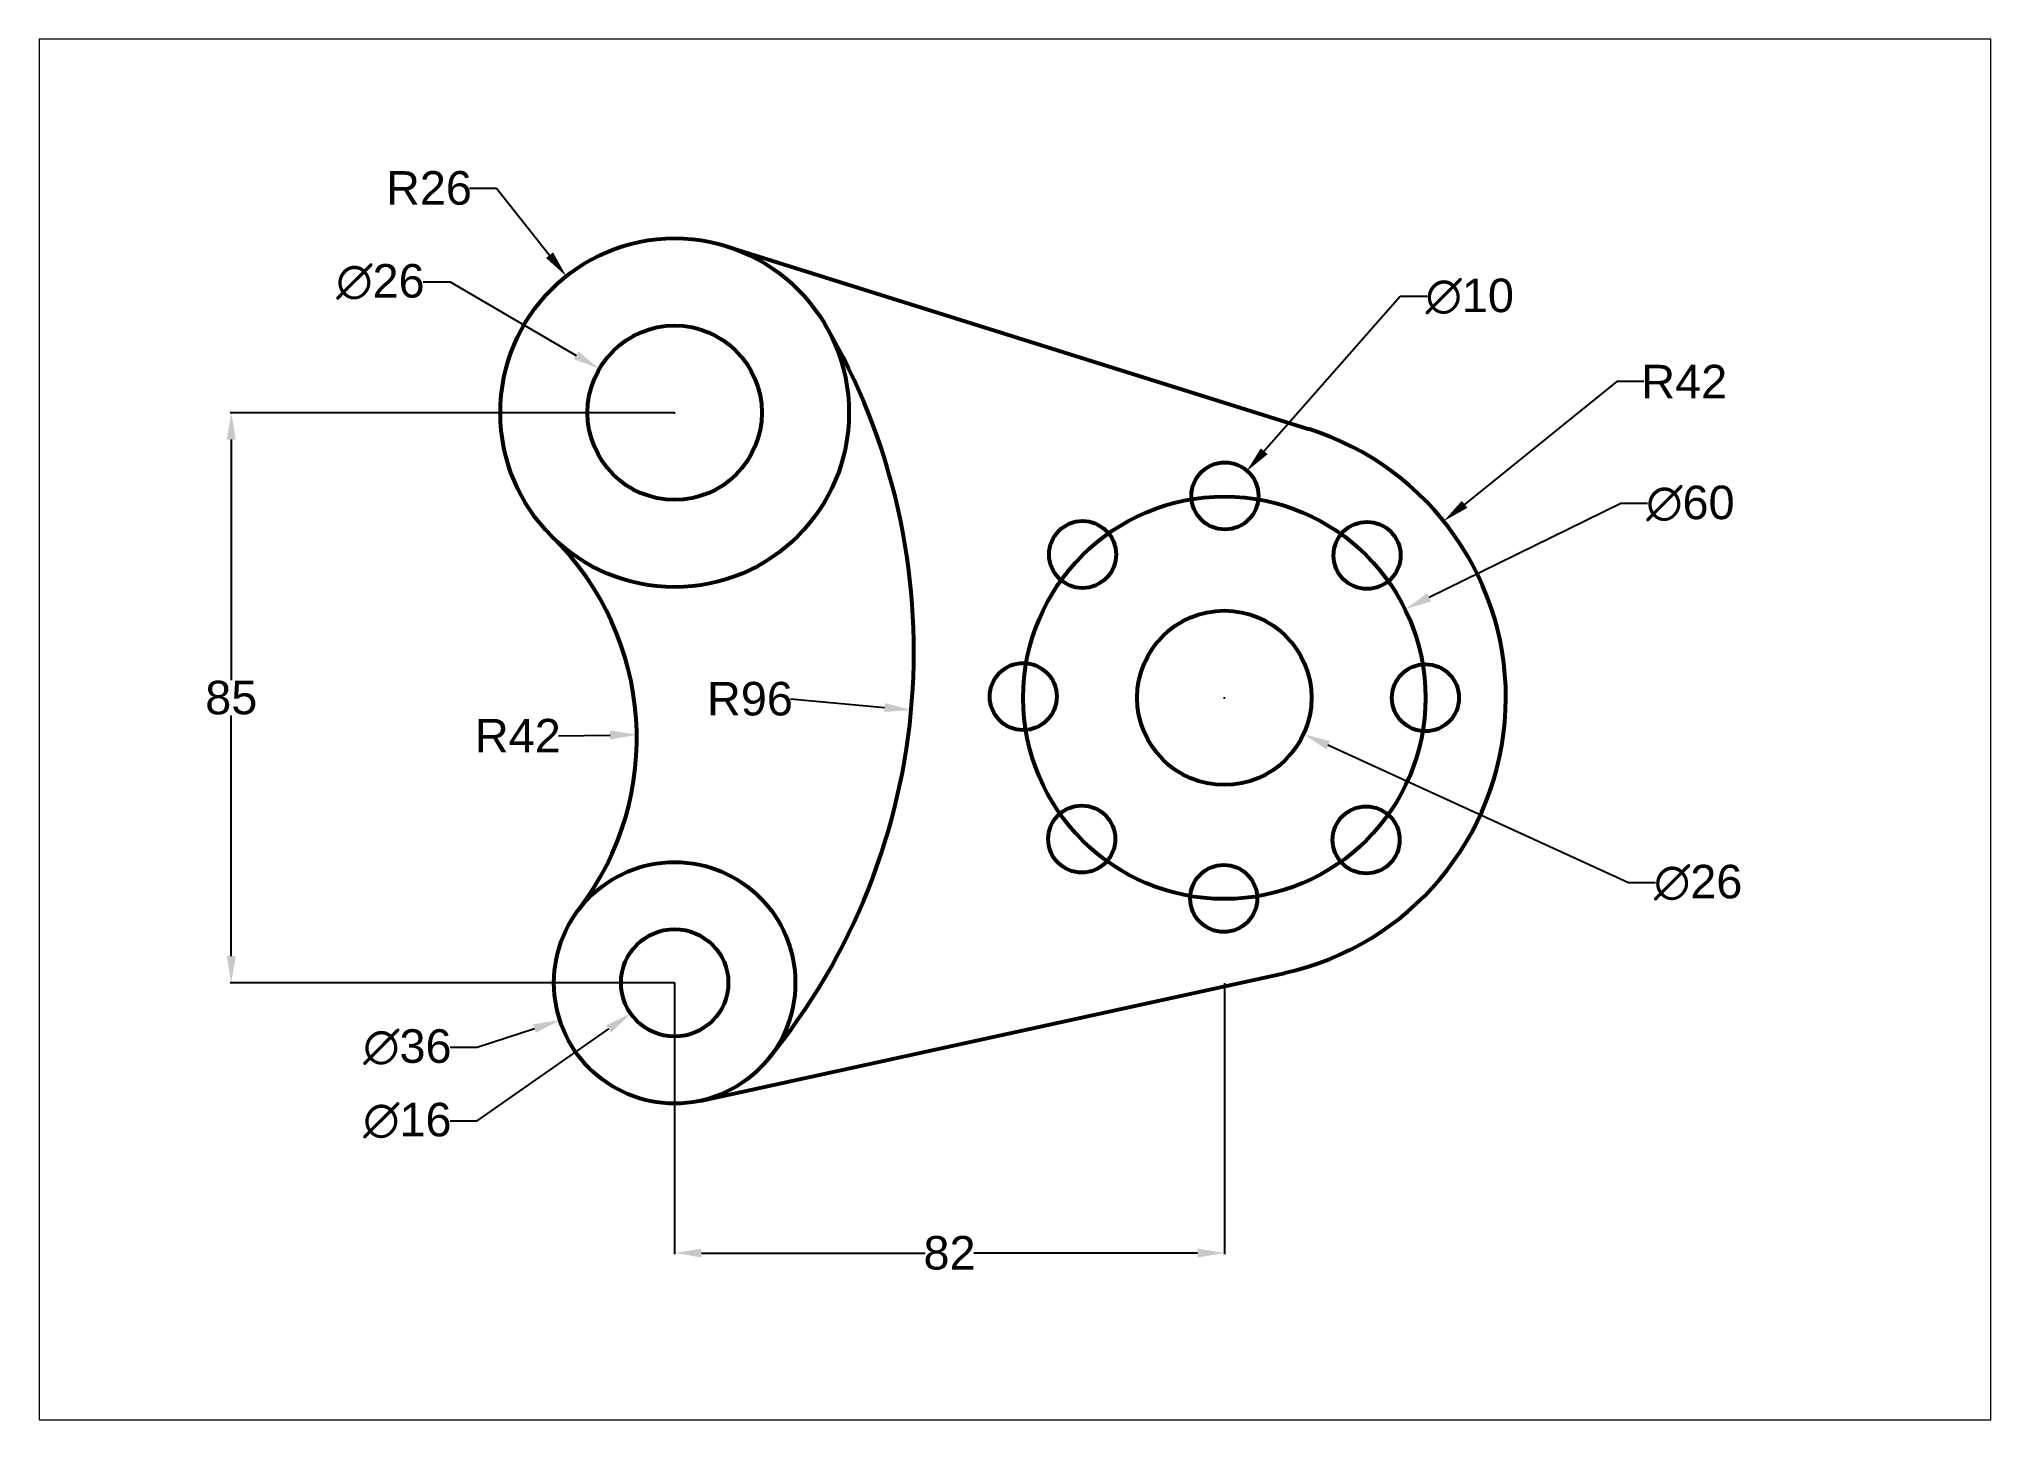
# Paper-space layout 'Layout4' of a CAD drawing. Header units: millimetres. Extents: x 30 to 267, y 21 to 189.
# The model-space entities are those that its viewports show. They can reach past a viewport. Long polylines and large blocks are cut down to what shows.
import ezdxf

# ---------------------------------------------------------------- set-up
doc = ezdxf.new("R2010")
doc.units = ezdxf.units.MM
doc.styles.get("Standard").update_dxf_attribs({"font": 'arial.ttf'})
doc.dimstyles.get("Standard").update_dxf_attribs({"dimtxt": 5, "dimasz": 4, "dimexe": 0.18, "dimexo": 0.0625, "dimgap": 0.09, "dimtad": 0, "dimtih": 1, "dimtoh": 1, "dimdec": 0, "dimzin": 0, "dimdsep": 46, "dimtxsty": 'Standard', "dimcen": 0.09, "dimadec": 0, "dimazin": 0, "dimtfac": 1, "dimtdec": 0, "dimtofl": 0, "dimtmove": 0, "dimatfit": 3, "dimfxl": 1, "dimtolj": 1, "dimtzin": 0, "dimarcsym": 0})

# ---------------------------------------------------------------- blocks, each defined once
blk = doc.blocks.new('*D40')
at = {"color": 0, "lineweight": -2, "transparency": 16777216}
for p, q in [((1500090.19, 368357.24), (1500090.19, 368316.85)), ((1500172.19, 368357.24), (1500172.19, 368316.85)), ((1500094.19, 368317.03), (1500127.54, 368317.03)), ((1500168.19, 368317.03), (1500134.84, 368317.03))]:
    blk.add_line(p, q, dxfattribs=at)
at = {"color": 0, "lineweight": 53, "transparency": 16777216}
for points in [[(1500094.19, 368317.69), (1500094.19, 368316.36), (1500090.19, 368317.03)], [(1500168.19, 368317.69), (1500168.19, 368316.36), (1500172.19, 368317.03)]]:
    blk.add_solid(points, dxfattribs=at)
at = {"layer": 'Defpoints', "color": 0, "lineweight": 53, "transparency": 16777216}
for p in [(1500090.19, 368357.31), (1500172.19, 368357.31), (1500172.19, 368317.03)]:
    blk.add_point(p, dxfattribs=at)
at = {"color": 0, "lineweight": 53, "transparency": 16777216, "insert": (1500131.19, 368317.03), "char_height": 5, "attachment_point": 5}
blk.add_mtext('\\A1;82', dxfattribs=at)
blk = doc.blocks.new('*D41')
at = {"color": 0, "lineweight": -2, "transparency": 16777216}
for p, q in [((1500090.13, 368442.31), (1500023.87, 368442.31)), ((1500024.05, 368438.31), (1500024.05, 368402.45)), ((1500024.05, 368361.31), (1500024.05, 368397.16)), ((1500090.13, 368357.31), (1500023.87, 368357.31))]:
    blk.add_line(p, q, dxfattribs=at)
at = {"color": 0, "lineweight": 53, "transparency": 16777216}
for points in [[(1500023.38, 368438.31), (1500024.72, 368438.31), (1500024.05, 368442.31)], [(1500023.38, 368361.31), (1500024.72, 368361.31), (1500024.05, 368357.31)]]:
    blk.add_solid(points, dxfattribs=at)
at = {"layer": 'Defpoints', "color": 0, "lineweight": 53, "transparency": 16777216}
for p in [(1500090.19, 368442.31), (1500024.05, 368357.31), (1500090.19, 368357.31)]:
    blk.add_point(p, dxfattribs=at)
at = {"color": 0, "lineweight": 53, "transparency": 16777216, "insert": (1500024.05, 368399.81), "char_height": 5, "attachment_point": 5}
blk.add_mtext('\\A1;85', dxfattribs=at)
blk = doc.blocks.new('*D42')
at = {"color": 0, "lineweight": -2, "transparency": 16777216}
for p, q in [((1500059.6, 368475.79), (1500063.6, 368475.79)), ((1500063.6, 368475.79), (1500071.54, 368465.8)), ((1500090.1, 368442.31), (1500090.28, 368442.31)), ((1500090.19, 368442.22), (1500090.19, 368442.4))]:
    blk.add_line(p, q, dxfattribs=at)
at = {"color": 0, "lineweight": 53, "transparency": 16777216}
blk.add_solid([(1500072.06, 368466.21), (1500071.01, 368465.38), (1500074.02, 368462.66)], dxfattribs=at)
at = {"layer": 'Defpoints', "color": 0, "lineweight": 53, "transparency": 16777216}
for p in [(1500074.02, 368462.66), (1500090.19, 368442.31)]:
    blk.add_point(p, dxfattribs=at)
at = {"color": 0, "lineweight": 53, "transparency": 16777216, "insert": (1500053.54, 368475.79), "char_height": 5, "attachment_point": 5}
blk.add_mtext('\\A1;R26', dxfattribs=at)
blk = doc.blocks.new('*D43')
at = {"color": 0, "lineweight": -2, "transparency": 16777216}
blk.add_line((1500072.84, 368394.16), (1500080.55, 368394.26), dxfattribs=at)
at = {"color": 0, "lineweight": 53, "transparency": 16777216}
blk.add_solid([(1500080.54, 368394.93), (1500080.56, 368393.59), (1500084.55, 368394.31)], dxfattribs=at)
at = {"layer": 'Defpoints', "color": 0, "lineweight": 53, "transparency": 16777216}
for p in [(1500084.55, 368394.31), (1500042.55, 368393.78)]:
    blk.add_point(p, dxfattribs=at)
at = {"color": 0, "lineweight": 53, "transparency": 16777216, "insert": (1500066.8, 368394.16), "char_height": 5, "attachment_point": 5}
blk.add_mtext('\\A1;R42', dxfattribs=at)
blk = doc.blocks.new('*D44')
at = {"color": 0, "lineweight": -2, "transparency": 16777216}
blk.add_line((1500107.48, 368399.64), (1500121.5, 368398.35), dxfattribs=at)
at = {"color": 0, "lineweight": 53, "transparency": 16777216}
blk.add_solid([(1500121.56, 368399.02), (1500121.44, 368397.69), (1500125.48, 368397.99)], dxfattribs=at)
at = {"layer": 'Defpoints', "color": 0, "lineweight": 53, "transparency": 16777216}
for p in [(1500029.88, 368406.77), (1500125.48, 368397.99)]:
    blk.add_point(p, dxfattribs=at)
at = {"color": 0, "lineweight": 53, "transparency": 16777216, "insert": (1500101.42, 368399.64), "char_height": 5, "attachment_point": 5}
blk.add_mtext('\\A1;R96', dxfattribs=at)
blk = doc.blocks.new('*D45')
at = {"color": 0, "lineweight": -2, "transparency": 16777216}
for p, q in [((1500230.75, 368446.95), (1500208.02, 368428.65)), ((1500234.75, 368446.95), (1500230.75, 368446.95)), ((1500172.1, 368399.81), (1500172.28, 368399.81)), ((1500172.19, 368399.72), (1500172.19, 368399.9))]:
    blk.add_line(p, q, dxfattribs=at)
at = {"color": 0, "lineweight": 53, "transparency": 16777216}
blk.add_solid([(1500207.61, 368429.17), (1500208.44, 368428.13), (1500204.91, 368426.14)], dxfattribs=at)
at = {"layer": 'Defpoints', "color": 0, "lineweight": 53, "transparency": 16777216}
for p in [(1500204.91, 368426.14), (1500172.19, 368399.81)]:
    blk.add_point(p, dxfattribs=at)
at = {"color": 0, "lineweight": 53, "transparency": 16777216, "insert": (1500240.79, 368446.95), "char_height": 5, "attachment_point": 5}
blk.add_mtext('\\A1;R42', dxfattribs=at)
blk = doc.blocks.new('*D46')
at = {"color": 0, "lineweight": -2, "transparency": 16777216}
for p, q in [((1500090.1, 368357.31), (1500090.28, 368357.31)), ((1500090.19, 368357.22), (1500090.19, 368357.4)), ((1500060.71, 368347.72), (1500069.27, 368350.51)), ((1500056.71, 368347.72), (1500060.71, 368347.72))]:
    blk.add_line(p, q, dxfattribs=at)
at = {"color": 0, "lineweight": 53, "transparency": 16777216}
blk.add_solid([(1500069.06, 368351.14), (1500069.48, 368349.87), (1500073.07, 368351.74)], dxfattribs=at)
at = {"layer": 'Defpoints', "color": 0, "lineweight": 53, "transparency": 16777216}
for p in [(1500107.31, 368362.87), (1500073.07, 368351.74)]:
    blk.add_point(p, dxfattribs=at)
at = {"color": 0, "lineweight": 53, "transparency": 16777216, "insert": (1500050.32, 368347.72), "char_height": 5, "attachment_point": 5}
blk.add_mtext('\\A1;∅36', dxfattribs=at)
blk = doc.blocks.new('*D47')
at = {"color": 0, "lineweight": -2, "transparency": 16777216}
for p, q in [((1500090.1, 368357.31), (1500090.28, 368357.31)), ((1500090.19, 368357.22), (1500090.19, 368357.4)), ((1500060.71, 368336.76), (1500080.35, 368350.44)), ((1500056.71, 368336.76), (1500060.71, 368336.76))]:
    blk.add_line(p, q, dxfattribs=at)
at = {"color": 0, "lineweight": 53, "transparency": 16777216}
blk.add_solid([(1500079.97, 368350.99), (1500080.73, 368349.9), (1500083.63, 368352.73)], dxfattribs=at)
at = {"layer": 'Defpoints', "color": 0, "lineweight": 53, "transparency": 16777216}
for p in [(1500096.76, 368361.88), (1500083.63, 368352.73)]:
    blk.add_point(p, dxfattribs=at)
at = {"color": 0, "lineweight": 53, "transparency": 16777216, "insert": (1500050.32, 368336.76), "char_height": 5, "attachment_point": 5}
blk.add_mtext('\\A1;∅16', dxfattribs=at)
blk = doc.blocks.new('*D48')
at = {"color": 0, "lineweight": -2, "transparency": 16777216}
for p, q in [((1500172.1, 368399.81), (1500172.28, 368399.81)), ((1500172.19, 368399.72), (1500172.19, 368399.9)), ((1500232.48, 368372.24), (1500187.65, 368392.74)), ((1500236.48, 368372.24), (1500232.48, 368372.24))]:
    blk.add_line(p, q, dxfattribs=at)
at = {"color": 0, "lineweight": 53, "transparency": 16777216}
blk.add_solid([(1500187.93, 368393.34), (1500187.38, 368392.13), (1500184.02, 368394.4)], dxfattribs=at)
at = {"layer": 'Defpoints', "color": 0, "lineweight": 53, "transparency": 16777216}
for p in [(1500160.37, 368405.21), (1500184.02, 368394.4)]:
    blk.add_point(p, dxfattribs=at)
at = {"color": 0, "lineweight": 53, "transparency": 16777216, "insert": (1500242.87, 368372.24), "char_height": 5, "attachment_point": 5}
blk.add_mtext('\\A1;∅26', dxfattribs=at)
blk = doc.blocks.new('*D49')
at = {"color": 0, "lineweight": -2, "transparency": 16777216}
for p, q in [((1500231.33, 368428.77), (1500202.73, 368414.76)), ((1500235.33, 368428.77), (1500231.33, 368428.77)), ((1500172.1, 368399.81), (1500172.28, 368399.81)), ((1500172.19, 368399.72), (1500172.19, 368399.9))]:
    blk.add_line(p, q, dxfattribs=at)
at = {"color": 0, "lineweight": 53, "transparency": 16777216}
blk.add_solid([(1500202.43, 368415.36), (1500203.02, 368414.16), (1500199.13, 368413)], dxfattribs=at)
at = {"layer": 'Defpoints', "color": 0, "lineweight": 53, "transparency": 16777216}
for p in [(1500199.13, 368413), (1500145.25, 368386.61)]:
    blk.add_point(p, dxfattribs=at)
at = {"color": 0, "lineweight": 53, "transparency": 16777216, "insert": (1500241.71, 368428.77), "char_height": 5, "attachment_point": 5}
blk.add_mtext('\\A1;∅60', dxfattribs=at)
blk = doc.blocks.new('*D50')
at = {"color": 0, "lineweight": -2, "transparency": 16777216}
for p, q in [((1500198.42, 368459.64), (1500178.14, 368436.56)), ((1500202.42, 368459.64), (1500198.42, 368459.64)), ((1500172.1, 368429.81), (1500172.28, 368429.81)), ((1500172.19, 368429.72), (1500172.19, 368429.9))]:
    blk.add_line(p, q, dxfattribs=at)
at = {"color": 0, "lineweight": 53, "transparency": 16777216}
blk.add_solid([(1500177.63, 368437), (1500178.64, 368436.12), (1500175.49, 368433.56)], dxfattribs=at)
at = {"layer": 'Defpoints', "color": 0, "lineweight": 53, "transparency": 16777216}
for p in [(1500175.49, 368433.56), (1500168.89, 368426.05)]:
    blk.add_point(p, dxfattribs=at)
at = {"color": 0, "lineweight": 53, "transparency": 16777216, "insert": (1500208.8, 368459.64), "char_height": 5, "attachment_point": 5}
blk.add_mtext('\\A1;∅10', dxfattribs=at)
blk = doc.blocks.new('*U66')
at = {"lineweight": 53}
blk.add_circle((0, 0), 5, dxfattribs=at)
blk = doc.blocks.new('*U67')
at = {"color": 0, "linetype": 'ByBlock', "lineweight": -2, "transparency": 16777216}
for p, rotation in [((1500172.28, 368429.9), 90), ((1500151.04, 368421.17), 135.0000000000001), ((1500193.47, 368421.04), 45.00000000000001), ((1500142.19, 368399.99), 180), ((1500150.92, 368378.75), 224.9999999999999), ((1500193.34, 368378.62), 315), ((1500172.1, 368369.9), 269.9999999999999)]:
    blk.add_blockref('*U66', p, dxfattribs=dict(at, rotation=rotation))
blk.add_blockref('*U66', (1500202.19, 368399.81), dxfattribs=at)
blk = doc.blocks.new('*D76')
at = {"color": 0, "lineweight": -2, "transparency": 16777216}
for p, q in [((1500052.69, 368461.81), (1500056.69, 368461.81)), ((1500056.69, 368461.81), (1500075.5, 368450.86)), ((1500090.1, 368442.31), (1500090.28, 368442.31)), ((1500090.19, 368442.22), (1500090.19, 368442.4))]:
    blk.add_line(p, q, dxfattribs=at)
at = {"color": 0, "lineweight": 53, "transparency": 16777216}
blk.add_solid([(1500075.84, 368451.43), (1500075.17, 368450.28), (1500078.96, 368448.85)], dxfattribs=at)
at = {"layer": 'Defpoints', "color": 0, "lineweight": 53, "transparency": 16777216}
for p in [(1500078.96, 368448.85), (1500101.43, 368435.76)]:
    blk.add_point(p, dxfattribs=at)
at = {"color": 0, "lineweight": 53, "transparency": 16777216, "insert": (1500046.3, 368461.81), "char_height": 5, "attachment_point": 5}
blk.add_mtext('\\A1;∅26', dxfattribs=at)

msp = doc.modelspace()

# ---------------------------------------------------------------- linework, layer by layer
at = {"lineweight": 53}
for p, q in [((1500097.98, 368467.11), (1500184.77, 368439.88)), ((1500090.19, 368442.31), (1500090.19, 368442.31)), ((1500090.19, 368442.31), (1500090.19, 368442.31)), ((1500094.04, 368339.72), (1500181.17, 368358.77))]:
    msp.add_line(p, q, dxfattribs=at)
for centre, radius in [((1500090.19, 368442.31), 26), ((1500090.19, 368442.31), 13), ((1500172.19, 368399.81), 30), ((1500172.19, 368399.81), 13), ((1500090.19, 368357.31), 18), ((1500090.19, 368357.31), 8)]:
    msp.add_circle(centre, radius, dxfattribs=at)
for centre, radius, start, end in [((1500029.88, 368406.77), 96, 320.6421, 30.5072), ((1500172.19, 368399.81), 42, 282.3359, 72.5787), ((1500042.55, 368393.78), 42, 322.5592, 45.5271)]:
    msp.add_arc(centre, radius, start, end, dxfattribs=at)

# ---------------------------------------------------------------- block references
msp.add_blockref('*U67', (0, 0), dxfattribs=at)

# ---------------------------------------------------------------- dimensions: what is measured, and where the dimension line sits
for center, mpoint, picture, middle in [((1500090.19, 368442.31), (1500074.02, 368462.66), '*D42', (1500053.54, 368475.79)), ((1500172.19, 368399.81), (1500204.91, 368426.14), '*D45', (1500240.79, 368446.95)), ((1500029.88, 368406.77), (1500125.48, 368397.99), '*D44', (1500107.48, 368399.64)), ((1500042.55, 368393.78), (1500084.55, 368394.31), '*D43', (1500072.84, 368394.16))]:
    dim = msp.add_radius_dim(center=center, mpoint=mpoint, dimstyle='Standard', dxfattribs=at)
    dim.commit()
    dim.dimension.update_dxf_attribs({"geometry": picture, "text_midpoint": middle, "dimtype": 164})
for p1, p2, picture, middle in [((1500101.43, 368435.76), (1500078.96, 368448.85), '*D76', (1500046.3, 368461.81)), ((1500168.89, 368426.05), (1500175.49, 368433.56), '*D50', (1500208.8, 368459.64)), ((1500145.25, 368386.61), (1500199.13, 368413), '*D49', (1500241.71, 368428.77)), ((1500160.37, 368405.21), (1500184.02, 368394.4), '*D48', (1500242.87, 368372.24)), ((1500107.31, 368362.87), (1500073.07, 368351.74), '*D46', (1500050.32, 368347.72)), ((1500096.76, 368361.88), (1500083.63, 368352.73), '*D47', (1500050.32, 368336.76))]:
    dim = msp.add_diameter_dim_2p(p1=p1, p2=p2, dimstyle='Standard', dxfattribs=at)
    dim.commit()
    dim.dimension.update_dxf_attribs({"geometry": picture, "text_midpoint": middle, "dimtype": 163})
dim = msp.add_linear_dim(base=(1500024.05, 368357.31), p1=(1500090.19, 368442.31), p2=(1500090.19, 368357.31), angle=90, dimstyle='Standard', dxfattribs=at)
dim.commit()
dim.dimension.update_dxf_attribs({"geometry": '*D41', "text_midpoint": (1500024.05, 368399.81)})
dim = msp.add_linear_dim(base=(1500172.19, 368317.03), p1=(1500090.19, 368357.31), p2=(1500172.19, 368357.31), dimstyle='Standard', dxfattribs=at)
dim.commit()
dim.dimension.update_dxf_attribs({"geometry": '*D40', "text_midpoint": (1500131.19, 368317.03)})

psp = doc.layouts.new('Layout4')

# ---------------------------------------------------------------- viewports
at = {"layer": '0', "lineweight": 40}
psp.add_viewport(center=(148.5, 105), size=(237.6, 168), view_center_point=(1500140.96, 368395.08), view_height=205.8762, dxfattribs=at)

doc.saveas('drawing.dxf')
